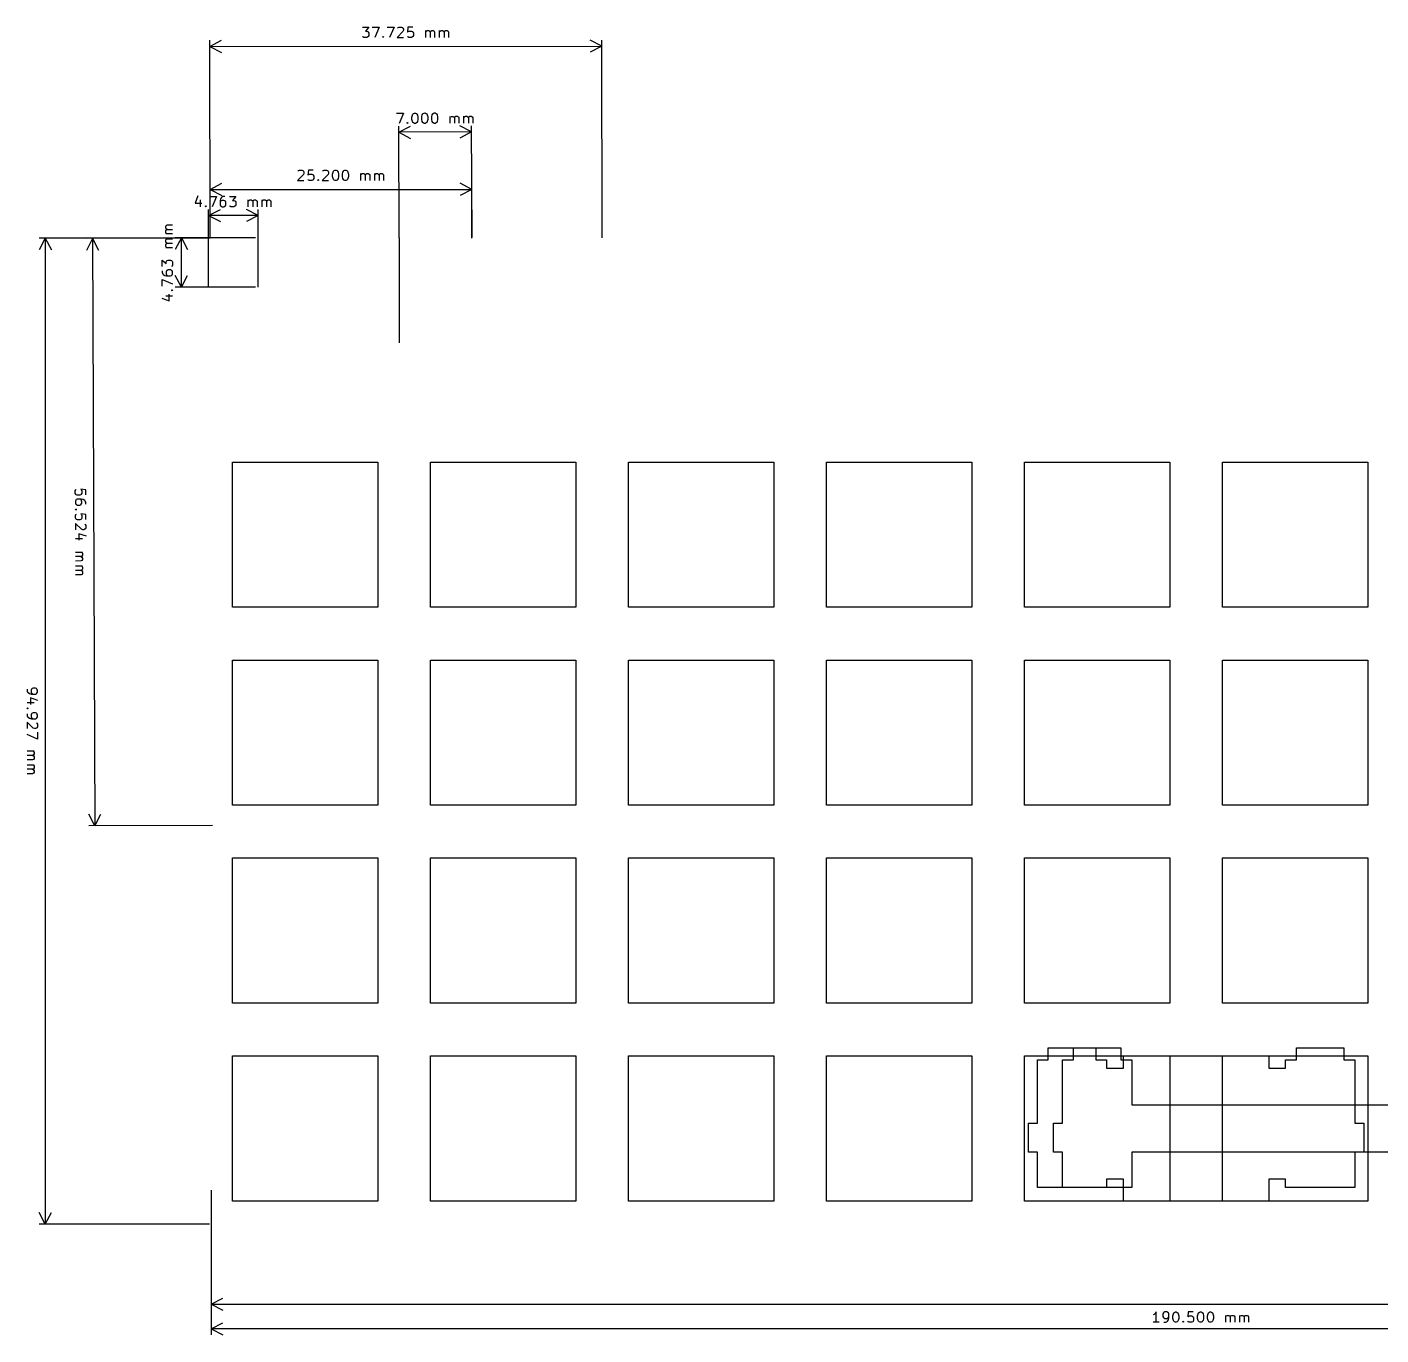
# Model space of a CAD drawing. Extents: x -8 to 300, y -162 to -34.
# Drawn here: x -7.7 to 122.6, y -160.4 to -34.5 of the extents above; entities that cross this region are included whole.
import ezdxf

# ---------------------------------------------------------------- set-up
doc = ezdxf.new("R2010")
doc.units = 0
doc.layers.add('BLACK', color=7, linetype='CONTINUOUS')

msp = doc.modelspace()

# ---------------------------------------------------------------- linework, layer by layer
at = {"layer": 'BLACK', "linetype": 'CONTINUOUS'}
for p, q in [((24.5557, -34.4811), (25.1748, -34.4811)), ((25.1748, -34.4811), (24.8414, -34.8621)), ((24.8414, -34.8621), (24.9843, -34.8621)), ((24.9843, -34.8621), (25.0795, -34.9097)), ((25.0795, -34.9097), (25.1271, -34.9573)), ((25.1271, -34.9573), (25.1748, -35.0525)), ((25.1748, -35.0525), (25.1748, -35.2906)), ((25.5081, -34.4811), (26.1748, -34.4811)), ((26.1748, -34.4811), (25.7462, -35.4811)), ((26.9367, -34.4811), (27.6033, -34.4811)), ((27.6033, -34.4811), (27.1748, -35.4811)), ((28.4605, -34.9097), (27.889, -35.4811)), ((27.9367, -34.5763), (27.9843, -34.5287)), ((27.9843, -34.5287), (28.0795, -34.4811)), ((28.0795, -34.4811), (28.3176, -34.4811)), ((28.3176, -34.4811), (28.4128, -34.5287)), ((28.4128, -34.5287), (28.4605, -34.5763)), ((28.4605, -34.5763), (28.5081, -34.6716)), ((28.5081, -34.7668), (28.4605, -34.9097)), ((28.5081, -34.6716), (28.5081, -34.7668)), ((28.9367, -34.4811), (28.889, -34.9573)), ((28.889, -34.9573), (28.9367, -34.9097)), ((29.4128, -34.4811), (28.9367, -34.4811)), ((28.9367, -34.9097), (29.0319, -34.8621)), ((29.0319, -34.8621), (29.27, -34.8621)), ((29.27, -34.8621), (29.3652, -34.9097)), ((29.3652, -34.9097), (29.4128, -34.9573)), ((29.4128, -34.9573), (29.4605, -35.0525)), ((29.4605, -35.0525), (29.4605, -35.2906)), ((30.6509, -35.4811), (30.6509, -34.8144)), ((30.6509, -34.9097), (30.6986, -34.8621)), ((30.6986, -34.8621), (30.7938, -34.8144)), ((30.7938, -34.8144), (30.9367, -34.8144)), ((30.9367, -34.8144), (31.0319, -34.8621)), ((31.0319, -34.8621), (31.0795, -34.9573)), ((31.0795, -34.9573), (31.1271, -34.8621)), ((31.0795, -34.9573), (31.0795, -35.4811)), ((31.1271, -34.8621), (31.2224, -34.8144)), ((31.2224, -34.8144), (31.3652, -34.8144)), ((31.3652, -34.8144), (31.4605, -34.8621)), ((31.4605, -34.8621), (31.5081, -34.9573)), ((31.5081, -34.9573), (31.5081, -35.4811)), ((31.9843, -35.4811), (31.9843, -34.8144)), ((31.9843, -34.9097), (32.0319, -34.8621)), ((32.0319, -34.8621), (32.1271, -34.8144)), ((32.1271, -34.8144), (32.27, -34.8144)), ((32.27, -34.8144), (32.3652, -34.8621)), ((32.3652, -34.8621), (32.4128, -34.9573)), ((32.4128, -34.9573), (32.4605, -34.8621)), ((32.4128, -34.9573), (32.4128, -35.4811)), ((32.4605, -34.8621), (32.5557, -34.8144)), ((32.5557, -34.8144), (32.6986, -34.8144)), ((32.6986, -34.8144), (32.7938, -34.8621)), ((32.7938, -34.8621), (32.8414, -34.9573)), ((32.8414, -34.9573), (32.8414, -35.4811)), ((9.9, -54.8), (9.88425, -35.7579)), ((9.88473, -36.3443), (11.0108, -35.757)), ((9.88473, -36.3443), (47.6098, -36.3131)), ((9.88473, -36.3443), (11.0117, -36.9298)), ((24.6033, -35.4335), (24.5557, -35.3859)), ((24.6986, -35.4811), (24.6033, -35.4335)), ((24.9843, -35.4811), (24.6986, -35.4811)), ((25.0795, -35.4335), (24.9843, -35.4811)), ((25.1271, -35.3859), (25.0795, -35.4335)), ((25.1748, -35.2906), (25.1271, -35.3859)), ((26.5081, -35.4335), (26.5557, -35.3859)), ((26.5557, -35.4811), (26.5081, -35.4335)), ((26.5557, -35.3859), (26.6033, -35.4335)), ((26.5557, -35.3859), (26.5557, -35.4811)), ((26.6033, -35.4335), (26.5557, -35.4811)), ((27.889, -35.4811), (28.5081, -35.4811)), ((28.9367, -35.4335), (28.889, -35.3859)), ((29.0319, -35.4811), (28.9367, -35.4335)), ((29.27, -35.4811), (29.0319, -35.4811)), ((29.3652, -35.4335), (29.27, -35.4811)), ((29.4128, -35.3859), (29.3652, -35.4335)), ((29.4605, -35.2906), (29.4128, -35.3859)), ((47.6098, -36.3131), (46.4828, -35.7276)), ((47.6098, -36.3131), (46.4838, -36.9005)), ((47.625, -54.7688), (47.6093, -35.7267)), ((27.8442, -42.7642), (28.5109, -42.7613)), ((28.5109, -42.7613), (28.0866, -43.7632)), ((29.3221, -43.1388), (29.3689, -42.9481)), ((29.3689, -42.9481), (29.4161, -42.8527)), ((29.4161, -42.8527), (29.4635, -42.8049)), ((29.4635, -42.8049), (29.5585, -42.7568)), ((29.5585, -42.7568), (29.6538, -42.7564)), ((29.6538, -42.7564), (29.7492, -42.8036)), ((29.7492, -42.8036), (29.797, -42.8511)), ((29.797, -42.8511), (29.845, -42.9461)), ((29.845, -42.9461), (29.8935, -43.1364)), ((30.2744, -43.1347), (30.3212, -42.9441)), ((30.3212, -42.9441), (30.3684, -42.8486)), ((30.3684, -42.8486), (30.4159, -42.8008)), ((30.4159, -42.8008), (30.5109, -42.7528)), ((30.5109, -42.7528), (30.6061, -42.7524)), ((30.6061, -42.7524), (30.7016, -42.7996)), ((30.7016, -42.7996), (30.7494, -42.847)), ((30.7494, -42.847), (30.7974, -42.942)), ((30.7974, -42.942), (30.8459, -43.1323)), ((31.2268, -43.1306), (31.2736, -42.94)), ((31.2736, -42.94), (31.3208, -42.8445)), ((31.3208, -42.8445), (31.3682, -42.7967)), ((31.3682, -42.7967), (31.4633, -42.7487)), ((31.4633, -42.7487), (31.5585, -42.7483)), ((31.5585, -42.7483), (31.6539, -42.7955)), ((31.6539, -42.7955), (31.7018, -42.8429)), ((31.7018, -42.8429), (31.7498, -42.9379)), ((31.7498, -42.9379), (31.7982, -43.1282)), ((28.11, -54.78), (28.0639, -44.0245)), ((28.0664, -44.6109), (29.1904, -44.0196)), ((28.8483, -43.7123), (28.8957, -43.6645)), ((28.8961, -43.7597), (28.8483, -43.7123)), ((28.8957, -43.6645), (28.9436, -43.7119)), ((28.8957, -43.6645), (28.8961, -43.7597)), ((28.9436, -43.7119), (28.8961, -43.7597)), ((29.3231, -43.3769), (29.3221, -43.1388)), ((29.3715, -43.5672), (29.3231, -43.3769)), ((29.4195, -43.6622), (29.3715, -43.5672)), ((29.4674, -43.7096), (29.4195, -43.6622)), ((29.5628, -43.7568), (29.4674, -43.7096)), ((29.658, -43.7564), (29.5628, -43.7568)), ((29.7531, -43.7084), (29.658, -43.7564)), ((29.8005, -43.6606), (29.7531, -43.7084)), ((29.8477, -43.5651), (29.8005, -43.6606)), ((29.8945, -43.3745), (29.8477, -43.5651)), ((29.8935, -43.1364), (29.8945, -43.3745)), ((30.2754, -43.3728), (30.2744, -43.1347)), ((30.3239, -43.5631), (30.2754, -43.3728)), ((30.3719, -43.6581), (30.3239, -43.5631)), ((30.4197, -43.7055), (30.3719, -43.6581)), ((30.5152, -43.7528), (30.4197, -43.7055)), ((30.6104, -43.7523), (30.5152, -43.7528)), ((30.7054, -43.7043), (30.6104, -43.7523)), ((30.7529, -43.6565), (30.7054, -43.7043)), ((30.8001, -43.5611), (30.7529, -43.6565)), ((30.8469, -43.3704), (30.8001, -43.5611)), ((30.8459, -43.1323), (30.8469, -43.3704)), ((31.2278, -43.3687), (31.2268, -43.1306)), ((31.2763, -43.559), (31.2278, -43.3687)), ((31.3243, -43.654), (31.2763, -43.559)), ((31.3721, -43.7015), (31.3243, -43.654)), ((31.4675, -43.7487), (31.3721, -43.7015)), ((31.5628, -43.7483), (31.4675, -43.7487)), ((31.6578, -43.7002), (31.5628, -43.7483)), ((31.7052, -43.6524), (31.6578, -43.7002)), ((31.7524, -43.557), (31.7052, -43.6524)), ((31.7992, -43.3663), (31.7524, -43.557)), ((31.7982, -43.1282), (31.7992, -43.3663)), ((32.9913, -43.7421), (32.9885, -43.0755)), ((32.9889, -43.1707), (33.0363, -43.1229)), ((33.0363, -43.1229), (33.1313, -43.0749)), ((33.1313, -43.0749), (33.2742, -43.0743)), ((33.2742, -43.0743), (33.3696, -43.1215)), ((33.3696, -43.1215), (33.4177, -43.2165)), ((33.4177, -43.2165), (33.4649, -43.1211)), ((33.4177, -43.2165), (33.4199, -43.7403)), ((33.4649, -43.1211), (33.5599, -43.073)), ((33.5599, -43.073), (33.7028, -43.0724)), ((33.7028, -43.0724), (33.7982, -43.1196)), ((33.7982, -43.1196), (33.8462, -43.2147)), ((33.8462, -43.2147), (33.8485, -43.7385)), ((35.0664, -44.5809), (33.9374, -43.9993)), ((34.3247, -43.7364), (34.3218, -43.0698)), ((34.3222, -43.165), (34.3696, -43.1172)), ((34.3696, -43.1172), (34.4647, -43.0692)), ((34.4647, -43.0692), (34.6075, -43.0685)), ((34.6075, -43.0685), (34.703, -43.1157)), ((34.703, -43.1157), (34.751, -43.2108)), ((34.751, -43.2108), (34.7982, -43.1153)), ((34.751, -43.2108), (34.7532, -43.7346)), ((34.7982, -43.1153), (34.8932, -43.0673)), ((34.8932, -43.0673), (35.0361, -43.0667)), ((35.0361, -43.0667), (35.1315, -43.1139)), ((35.11, -54.75), (35.0639, -43.9945)), ((35.1315, -43.1139), (35.1796, -43.2089)), ((35.1796, -43.2089), (35.1818, -43.7328)), ((35.0664, -44.5809), (28.0664, -44.6109)), ((28.0664, -44.6109), (29.1954, -45.1925)), ((35.0664, -44.5809), (33.9424, -45.1721)), ((18.881, -48.681), (18.3095, -49.2524)), ((18.3095, -49.2524), (18.9286, -49.2524)), ((18.3571, -48.3476), (18.4048, -48.3)), ((18.4048, -48.3), (18.5, -48.2524)), ((18.5, -48.2524), (18.7381, -48.2524)), ((18.7381, -48.2524), (18.8333, -48.3)), ((18.8333, -48.3), (18.881, -48.3476)), ((18.881, -48.3476), (18.9286, -48.4429)), ((18.9286, -48.5381), (18.881, -48.681)), ((18.9286, -48.4429), (18.9286, -48.5381)), ((19.3571, -48.2524), (19.3095, -48.7286)), ((19.3095, -48.7286), (19.3571, -48.681)), ((19.3571, -49.2048), (19.3095, -49.1571)), ((19.8333, -48.2524), (19.3571, -48.2524)), ((19.3571, -48.681), (19.4524, -48.6333)), ((19.4524, -49.2524), (19.3571, -49.2048)), ((19.4524, -48.6333), (19.6905, -48.6333)), ((19.6905, -49.2524), (19.4524, -49.2524)), ((19.6905, -48.6333), (19.7857, -48.681)), ((19.7857, -49.2048), (19.6905, -49.2524)), ((19.7857, -48.681), (19.8333, -48.7286)), ((19.8333, -49.1571), (19.7857, -49.2048)), ((19.8333, -48.7286), (19.881, -48.8238)), ((19.881, -49.0619), (19.8333, -49.1571)), ((19.881, -48.8238), (19.881, -49.0619)), ((20.2619, -49.2048), (20.3095, -49.1571)), ((20.3095, -49.2524), (20.2619, -49.2048)), ((20.3095, -49.1571), (20.3571, -49.2048)), ((20.3095, -49.1571), (20.3095, -49.2524)), ((20.3571, -49.2048), (20.3095, -49.2524)), ((21.2619, -48.681), (20.6905, -49.2524)), ((20.6905, -49.2524), (21.3095, -49.2524)), ((20.7381, -48.3476), (20.7857, -48.3)), ((20.7857, -48.3), (20.881, -48.2524)), ((20.881, -48.2524), (21.119, -48.2524)), ((21.119, -48.2524), (21.2143, -48.3)), ((21.2143, -48.3), (21.2619, -48.3476)), ((21.2619, -48.3476), (21.3095, -48.4429)), ((21.3095, -48.5381), (21.2619, -48.681)), ((21.3095, -48.4429), (21.3095, -48.5381)), ((21.6905, -48.6333), (21.7381, -48.4429)), ((21.6905, -48.8714), (21.6905, -48.6333)), ((21.7381, -49.0619), (21.6905, -48.8714)), ((21.7381, -48.4429), (21.7857, -48.3476)), ((21.7857, -49.1571), (21.7381, -49.0619)), ((21.7857, -48.3476), (21.8333, -48.3)), ((21.8333, -49.2048), (21.7857, -49.1571)), ((21.8333, -48.3), (21.9286, -48.2524)), ((21.9286, -49.2524), (21.8333, -49.2048)), ((21.9286, -48.2524), (22.0238, -48.2524)), ((22.0238, -49.2524), (21.9286, -49.2524)), ((22.0238, -48.2524), (22.119, -48.3)), ((22.119, -49.2048), (22.0238, -49.2524)), ((22.119, -48.3), (22.1667, -48.3476)), ((22.1667, -49.1571), (22.119, -49.2048)), ((22.1667, -48.3476), (22.2143, -48.4429)), ((22.2143, -49.0619), (22.1667, -49.1571)), ((22.2143, -48.4429), (22.2619, -48.6333)), ((22.2619, -48.8714), (22.2143, -49.0619)), ((22.2619, -48.6333), (22.2619, -48.8714)), ((22.6429, -48.6333), (22.6905, -48.4429)), ((22.6429, -48.8714), (22.6429, -48.6333)), ((22.6905, -49.0619), (22.6429, -48.8714)), ((22.6905, -48.4429), (22.7381, -48.3476)), ((22.7381, -49.1571), (22.6905, -49.0619)), ((22.7381, -48.3476), (22.7857, -48.3)), ((22.7857, -49.2048), (22.7381, -49.1571)), ((22.7857, -48.3), (22.881, -48.2524)), ((22.881, -49.2524), (22.7857, -49.2048)), ((22.881, -48.2524), (22.9762, -48.2524)), ((22.9762, -49.2524), (22.881, -49.2524)), ((22.9762, -48.2524), (23.0714, -48.3)), ((23.0714, -49.2048), (22.9762, -49.2524)), ((23.0714, -48.3), (23.119, -48.3476)), ((23.119, -49.1571), (23.0714, -49.2048)), ((23.119, -48.3476), (23.1667, -48.4429)), ((23.1667, -49.0619), (23.119, -49.1571)), ((23.1667, -48.4429), (23.2143, -48.6333)), ((23.2143, -48.8714), (23.1667, -49.0619)), ((23.2143, -48.6333), (23.2143, -48.8714)), ((24.4048, -49.2524), (24.4048, -48.5857)), ((24.4048, -48.681), (24.4524, -48.6333)), ((24.4524, -48.6333), (24.5476, -48.5857)), ((24.5476, -48.5857), (24.6905, -48.5857)), ((24.6905, -48.5857), (24.7857, -48.6333)), ((24.7857, -48.6333), (24.8333, -48.7286)), ((24.8333, -48.7286), (24.881, -48.6333)), ((24.8333, -48.7286), (24.8333, -49.2524)), ((24.881, -48.6333), (24.9762, -48.5857)), ((24.9762, -48.5857), (25.119, -48.5857)), ((25.119, -48.5857), (25.2143, -48.6333)), ((25.2143, -48.6333), (25.2619, -48.7286)), ((25.2619, -48.7286), (25.2619, -49.2524)), ((25.7381, -49.2524), (25.7381, -48.5857)), ((25.7381, -48.681), (25.7857, -48.6333)), ((25.7857, -48.6333), (25.881, -48.5857)), ((25.881, -48.5857), (26.0238, -48.5857)), ((26.0238, -48.5857), (26.119, -48.6333)), ((26.119, -48.6333), (26.1667, -48.7286)), ((26.1667, -48.7286), (26.2143, -48.6333)), ((26.1667, -48.7286), (26.1667, -49.2524)), ((26.2143, -48.6333), (26.3095, -48.5857)), ((26.3095, -48.5857), (26.4524, -48.5857)), ((26.4524, -48.5857), (26.5476, -48.6333)), ((26.5476, -48.6333), (26.5952, -48.7286)), ((26.5952, -48.7286), (26.5952, -49.2524)), ((8.7158, -50.7304), (8.47771, -51.4447)), ((9.85866, -50.778), (10.5253, -50.778)), ((9.9, -54.8), (9.9, -49.5136)), ((9.9, -50.1), (11.0265, -49.5136)), ((9.9, -50.1), (35.1, -50.1)), ((9.9, -50.1), (11.0265, -50.6864)), ((10.5253, -50.778), (10.0968, -51.778)), ((11.1444, -50.778), (11.0491, -50.8256)), ((11.3349, -50.778), (11.1444, -50.778)), ((11.7634, -50.778), (12.3825, -50.778)), ((12.3825, -50.778), (12.0491, -51.159)), ((35.1, -50.1), (33.9735, -49.5136)), ((35.1, -50.1), (33.9735, -50.6864)), ((35.1, -54.8), (35.1, -49.5136)), ((8.47771, -51.4447), (9.09675, -51.4447)), ((8.9539, -51.1113), (8.9539, -51.778)), ((9.43009, -51.7304), (9.47771, -51.6828)), ((9.47771, -51.778), (9.43009, -51.7304)), ((9.47771, -51.6828), (9.52533, -51.7304)), ((9.47771, -51.6828), (9.47771, -51.778)), ((9.52533, -51.7304), (9.47771, -51.778)), ((9.76312, -59.5312), (9.76312, -52.0392)), ((9.76312, -52.6256), (10.8896, -52.0392)), ((10.9063, -51.0161), (10.8587, -51.2066)), ((10.8587, -51.2066), (10.8587, -51.5875)), ((10.9063, -51.2542), (10.8587, -51.3494)), ((10.8587, -51.5875), (10.9063, -51.6828)), ((11.0015, -50.8732), (10.9063, -51.0161)), ((10.9539, -51.2066), (10.9063, -51.2542)), ((10.9063, -51.6828), (10.9539, -51.7304)), ((11.0491, -51.159), (10.9539, -51.2066)), ((10.9539, -51.7304), (11.0491, -51.778)), ((11.0491, -50.8256), (11.0015, -50.8732)), ((11.2396, -51.159), (11.0491, -51.159)), ((11.0491, -51.778), (11.2396, -51.778)), ((11.3349, -51.2066), (11.2396, -51.159)), ((11.2396, -51.778), (11.3349, -51.7304)), ((11.3825, -51.2542), (11.3349, -51.2066)), ((11.3349, -51.7304), (11.3825, -51.6828)), ((11.4301, -51.3494), (11.3825, -51.2542)), ((11.3825, -51.6828), (11.4301, -51.5875)), ((11.4301, -51.5875), (11.4301, -51.3494)), ((11.811, -51.7304), (11.7634, -51.6828)), ((11.9063, -51.778), (11.811, -51.7304)), ((12.192, -51.778), (11.9063, -51.778)), ((12.0491, -51.159), (12.192, -51.159)), ((12.192, -51.159), (12.2872, -51.2066)), ((12.2872, -51.7304), (12.192, -51.778)), ((12.2872, -51.2066), (12.3349, -51.2542)), ((12.3349, -51.6828), (12.2872, -51.7304)), ((12.3349, -51.2542), (12.3825, -51.3494)), ((12.3825, -51.5875), (12.3349, -51.6828)), ((12.3825, -51.3494), (12.3825, -51.5875)), ((14.5256, -52.6256), (13.3991, -52.0392)), ((13.5729, -51.778), (13.5729, -51.1113)), ((13.5729, -51.2066), (13.6206, -51.159)), ((13.6206, -51.159), (13.7158, -51.1113)), ((13.7158, -51.1113), (13.8587, -51.1113)), ((13.8587, -51.1113), (13.9539, -51.159)), ((13.9539, -51.159), (14.0015, -51.2542)), ((14.0015, -51.2542), (14.0491, -51.159)), ((14.0015, -51.2542), (14.0015, -51.778)), ((14.0491, -51.159), (14.1444, -51.1113)), ((14.1444, -51.1113), (14.2872, -51.1113)), ((14.2872, -51.1113), (14.3825, -51.159)), ((14.3825, -51.159), (14.4301, -51.2542)), ((14.4301, -51.2542), (14.4301, -51.778)), ((14.5256, -59.5312), (14.5256, -52.0392)), ((14.9063, -51.778), (14.9063, -51.1113)), ((14.9063, -51.2066), (14.9539, -51.159)), ((14.9539, -51.159), (15.0491, -51.1113)), ((15.0491, -51.1113), (15.192, -51.1113)), ((15.192, -51.1113), (15.2872, -51.159)), ((15.2872, -51.159), (15.3349, -51.2542)), ((15.3349, -51.2542), (15.3825, -51.159)), ((15.3349, -51.2542), (15.3349, -51.778)), ((15.3825, -51.159), (15.4777, -51.1113)), ((15.4777, -51.1113), (15.6206, -51.1113)), ((15.6206, -51.1113), (15.7158, -51.159)), ((15.7158, -51.159), (15.7634, -51.2542)), ((15.7634, -51.2542), (15.7634, -51.778)), ((14.5256, -52.6256), (9.76312, -52.6256)), ((9.76312, -52.6256), (10.8896, -53.212)), ((14.5256, -52.6256), (13.3991, -53.212)), ((5.62946, -53.6738), (5.67708, -53.5786)), ((5.62946, -53.8167), (5.62946, -53.6738)), ((5.67708, -53.9119), (5.62946, -53.8167)), ((5.62946, -54.1024), (5.67708, -54.0071)), ((5.62946, -54.2452), (5.62946, -54.1024)), ((5.67708, -54.3405), (5.62946, -54.2452)), ((6.29613, -54.3881), (5.62946, -54.3881)), ((5.67708, -53.5786), (5.77232, -53.531)), ((5.77232, -53.9595), (5.67708, -53.9119)), ((5.67708, -54.0071), (5.77232, -53.9595)), ((5.7247, -54.3881), (5.67708, -54.3405)), ((5.77232, -53.531), (6.29613, -53.531)), ((5.77232, -53.9595), (6.29613, -53.9595)), ((9.85546, -54.7867), (-6.53955, -54.7867)), ((-5.95313, -54.7867), (-6.53955, -55.9132)), ((-5.95313, -54.7867), (-5.95313, -149.714)), ((-5.95313, -54.7867), (-5.36671, -55.9132)), ((9.9, -54.8), (-1.99487, -54.8464)), ((-1.40845, -54.8441), (-1.99048, -55.9729)), ((-1.40845, -54.8441), (-1.18813, -111.368)), ((-1.40845, -54.8441), (-0.81765, -55.9683)), ((5.62946, -55.0071), (5.67708, -54.9119)), ((5.62946, -55.15), (5.62946, -55.0071)), ((5.67708, -55.2452), (5.62946, -55.15)), ((5.62946, -55.4357), (5.67708, -55.3405)), ((5.62946, -55.5786), (5.62946, -55.4357)), ((5.67708, -55.6738), (5.62946, -55.5786)), ((6.29613, -55.7214), (5.62946, -55.7214)), ((5.67708, -54.9119), (5.77232, -54.8643)), ((5.77232, -55.2929), (5.67708, -55.2452)), ((5.67708, -55.3405), (5.77232, -55.2929)), ((5.7247, -55.7214), (5.67708, -55.6738)), ((5.77232, -54.8643), (6.29613, -54.8643)), ((5.77232, -55.2929), (6.29613, -55.2929)), ((14.2875, -54.7687), (6.55733, -54.7687)), ((7.14375, -54.7687), (6.55733, -55.8953)), ((7.14375, -59.5312), (7.14375, -54.7687)), ((7.14375, -54.7687), (7.73017, -55.8953)), ((28.11, -54.78), (28.11, -64.8891)), ((5.29613, -57.531), (5.29613, -56.9119)), ((5.29613, -56.9119), (5.67708, -57.2452)), ((5.67708, -57.1024), (5.7247, -57.0071)), ((5.67708, -57.2452), (5.67708, -57.1024)), ((5.7247, -57.0071), (5.77232, -56.9595)), ((5.77232, -56.9595), (5.86756, -56.9119)), ((5.86756, -56.9119), (6.10565, -56.9119)), ((6.10565, -56.9119), (6.20089, -56.9595)), ((6.20089, -56.9595), (6.24851, -57.0071)), ((6.24851, -57.0071), (6.29613, -57.1024)), ((6.29613, -57.1024), (6.29613, -57.3881)), ((5.29613, -57.9595), (5.29613, -58.15)), ((5.29613, -58.15), (5.34375, -58.2452)), ((5.34375, -58.2452), (5.39137, -58.2929)), ((5.39137, -58.2929), (5.53423, -58.3881)), ((5.53423, -58.3881), (5.7247, -58.4357)), ((5.7247, -57.9595), (5.67708, -58.0548)), ((5.67708, -58.0548), (5.67708, -58.2452)), ((5.67708, -58.2452), (5.7247, -58.3405)), ((5.77232, -57.9119), (5.7247, -57.9595)), ((5.7247, -58.3405), (5.77232, -58.3881)), ((5.7247, -58.4357), (6.10565, -58.4357)), ((5.86756, -57.8643), (5.77232, -57.9119)), ((5.77232, -58.3881), (5.86756, -58.4357)), ((6.10565, -57.8643), (5.86756, -57.8643)), ((6.20089, -57.9119), (6.10565, -57.8643)), ((6.10565, -58.4357), (6.20089, -58.3881)), ((6.24851, -57.4833), (6.20089, -57.531)), ((6.24851, -57.9595), (6.20089, -57.9119)), ((6.20089, -58.3881), (6.24851, -58.3405)), ((6.29613, -57.3881), (6.24851, -57.4833)), ((6.29613, -58.0548), (6.24851, -57.9595)), ((6.24851, -58.3405), (6.29613, -58.2452)), ((6.29613, -58.2452), (6.29613, -58.0548)), ((7.14375, -59.5312), (6.55733, -58.4047)), ((7.14375, -59.5312), (7.73017, -58.4047)), ((5.29613, -59.4357), (5.29613, -58.769)), ((5.29613, -58.769), (6.29613, -59.1976)), ((6.20089, -59.8167), (6.24851, -59.769)), ((6.24851, -59.8643), (6.20089, -59.8167)), ((6.20089, -59.8167), (6.29613, -59.8167)), ((6.24851, -59.769), (6.29613, -59.8167)), ((6.29613, -59.8167), (6.24851, -59.8643)), ((14.2875, -59.5312), (6.55733, -59.5312)), ((5.24851, -60.5786), (5.9628, -60.8167)), ((5.62946, -60.3405), (6.29613, -60.3405)), ((5.9628, -60.8167), (5.9628, -60.1976)), ((12.065, -76.3588), (26.035, -76.3588)), ((12.065, -90.3287), (12.065, -76.3588)), ((26.035, -76.3588), (26.035, -90.3287)), ((31.115, -76.3588), (45.085, -76.3588)), ((31.115, -90.3287), (31.115, -76.3588)), ((45.085, -76.3588), (45.085, -90.3287)), ((50.165, -90.3287), (50.165, -76.3588)), ((50.165, -76.3588), (64.135, -76.3588)), ((64.135, -76.3588), (64.135, -90.3287)), ((69.215, -90.3287), (69.215, -76.3588)), ((69.215, -76.3588), (83.185, -76.3588)), ((83.185, -76.3588), (83.185, -90.3287)), ((88.265, -90.3287), (88.265, -76.3588)), ((88.265, -76.3588), (102.235, -76.3588)), ((102.235, -76.3588), (102.235, -90.3287)), ((107.315, -90.3287), (107.315, -76.3588)), ((107.315, -76.3588), (121.285, -76.3588)), ((121.285, -76.3588), (121.285, -90.3287)), ((-3.06462, -79.1125), (-3.01734, -79.0171)), ((-3.06379, -79.3506), (-3.06462, -79.1125)), ((-3.01584, -79.4457), (-3.06379, -79.3506)), ((-3.01734, -79.0171), (-2.96988, -78.9693)), ((-2.96806, -79.4931), (-3.01584, -79.4457)), ((-2.06496, -79.0138), (-2.54132, -78.9678)), ((-2.54132, -78.9678), (-2.49353, -79.0153)), ((-2.49204, -79.4439), (-2.53949, -79.4916)), ((-2.49353, -79.0153), (-2.44558, -79.1104)), ((-2.44475, -79.3484), (-2.49204, -79.4439)), ((-2.44558, -79.1104), (-2.44475, -79.3484)), ((-2.0633, -79.49), (-2.06496, -79.0138)), ((-3.01385, -80.0171), (-3.06113, -80.1125)), ((-3.06113, -80.1125), (-3.06047, -80.303)), ((-3.06047, -80.303), (-3.01252, -80.3981)), ((-2.96639, -79.9693), (-3.01385, -80.0171)), ((-3.01252, -80.3981), (-2.96473, -80.4455)), ((-2.87265, -79.5404), (-2.96806, -79.4931)), ((-2.87132, -79.9214), (-2.96639, -79.9693)), ((-2.96473, -80.4455), (-2.86933, -80.4928)), ((-2.63456, -79.5396), (-2.87265, -79.5404)), ((-2.49037, -79.92), (-2.87132, -79.9214)), ((-2.86933, -80.4928), (-2.63123, -80.492)), ((-2.53949, -79.4916), (-2.63456, -79.5396)), ((-2.53782, -79.9678), (-2.63323, -79.9205)), ((-2.63123, -80.492), (-2.53616, -80.444)), ((-2.49004, -80.0153), (-2.53782, -79.9678)), ((-2.53616, -80.444), (-2.48871, -80.3962)), ((-2.29973, -79.967), (-2.49037, -79.92)), ((-2.44209, -80.1103), (-2.49004, -80.0153)), ((-2.48871, -80.3962), (-2.44142, -80.3008)), ((-2.44142, -80.3008), (-2.44209, -80.1103)), ((-2.15654, -80.0617), (-2.29973, -79.967)), ((-2.10876, -80.1092), (-2.15654, -80.0617)), ((-2.06081, -80.2043), (-2.10876, -80.1092)), ((-2.06014, -80.3947), (-2.06081, -80.2043)), ((-3.05831, -80.922), (-3.01085, -80.8742)), ((-2.96307, -80.9217), (-3.05831, -80.922)), ((-3.01052, -80.9695), (-3.05831, -80.922)), ((-3.05631, -81.4935), (-3.00903, -81.398)), ((-3.05548, -81.7315), (-3.05631, -81.4935)), ((-3.00753, -81.8266), (-3.05548, -81.7315)), ((-3.01085, -80.8742), (-2.96307, -80.9217)), ((-2.96307, -80.9217), (-3.01052, -80.9695)), ((-3.00903, -81.398), (-2.96157, -81.3503)), ((-2.95974, -81.8741), (-3.00753, -81.8266)), ((-2.86434, -81.9214), (-2.95974, -81.8741)), ((-2.62625, -81.9205), (-2.86434, -81.9214)), ((-2.53118, -81.8726), (-2.62625, -81.9205)), ((-2.05665, -81.3947), (-2.533, -81.3488)), ((-2.533, -81.3488), (-2.48522, -81.3962)), ((-2.48372, -81.8248), (-2.53118, -81.8726)), ((-2.48522, -81.3962), (-2.43727, -81.4913)), ((-2.43644, -81.7294), (-2.48372, -81.8248)), ((-2.43727, -81.4913), (-2.43644, -81.7294)), ((-2.05499, -81.8709), (-2.05665, -81.3947)), ((-2.48023, -82.8248), (-3.05365, -82.2554)), ((-3.05365, -82.2554), (-3.05149, -82.8744)), ((-2.00172, -83.4898), (-2.71683, -83.2542)), ((-2.71683, -83.2542), (-2.71467, -83.8732)), ((-2.33721, -82.8719), (-2.48023, -82.8248)), ((-2.24197, -82.8716), (-2.33721, -82.8719)), ((-2.1469, -82.8236), (-2.24197, -82.8716)), ((-2.14873, -82.2998), (-2.10094, -82.3473)), ((-2.09945, -82.7758), (-2.1469, -82.8236)), ((-2.10094, -82.3473), (-2.05299, -82.4423)), ((-2.05216, -82.6804), (-2.09945, -82.7758)), ((-2.05299, -82.4423), (-2.05216, -82.6804)), ((-2.38184, -83.7292), (-3.0485, -83.7315)), ((-3.04401, -85.0172), (-2.37735, -85.0149)), ((-2.51871, -85.444), (-3.04252, -85.4458)), ((-2.51721, -85.8725), (-3.04102, -85.8744)), ((-2.42364, -85.396), (-2.51871, -85.444)), ((-2.51871, -85.444), (-2.42331, -85.4913)), ((-2.42214, -85.8246), (-2.51721, -85.8725)), ((-2.47259, -85.0152), (-2.4248, -85.0627)), ((-2.4248, -85.0627), (-2.37685, -85.1578)), ((-2.37635, -85.3006), (-2.42364, -85.396)), ((-2.42331, -85.4913), (-2.37535, -85.5863)), ((-2.37486, -85.7292), (-2.42214, -85.8246)), ((-2.37685, -85.1578), (-2.37635, -85.3006)), ((-2.37535, -85.5863), (-2.37486, -85.7292)), ((-3.03936, -86.3506), (-2.37269, -86.3482)), ((-2.51405, -86.7773), (-3.03786, -86.7791)), ((-2.51256, -87.2059), (-3.03637, -87.2077)), ((-2.41898, -86.7294), (-2.51405, -86.7773)), ((-2.51405, -86.7773), (-2.41865, -86.8246)), ((-2.41749, -87.1579), (-2.51256, -87.2059)), ((-2.46793, -86.3486), (-2.42015, -86.396)), ((-2.42015, -86.396), (-2.3722, -86.4911)), ((-2.3717, -86.634), (-2.41898, -86.7294)), ((-2.41865, -86.8246), (-2.3707, -86.9197)), ((-2.3702, -87.0625), (-2.41749, -87.1579)), ((-2.3722, -86.4911), (-2.3717, -86.634)), ((-2.3707, -86.9197), (-2.3702, -87.0625)), ((26.035, -90.3287), (12.065, -90.3287)), ((45.085, -90.3287), (31.115, -90.3287)), ((64.135, -90.3287), (50.165, -90.3287)), ((83.185, -90.3287), (69.215, -90.3287)), ((102.235, -90.3287), (88.265, -90.3287)), ((121.285, -90.3287), (107.315, -90.3287)), ((12.065, -109.379), (12.065, -95.4087)), ((12.065, -95.4087), (26.035, -95.4087)), ((26.035, -95.4087), (26.035, -109.379)), ((31.115, -109.379), (31.115, -95.4087)), ((31.115, -95.4087), (45.085, -95.4087)), ((45.085, -95.4087), (45.085, -109.379)), ((50.165, -109.379), (50.165, -95.4087)), ((50.165, -95.4087), (64.135, -95.4087)), ((64.135, -95.4087), (64.135, -109.379)), ((69.215, -95.4087), (83.185, -95.4087)), ((69.215, -109.379), (69.215, -95.4087)), ((83.185, -95.4087), (83.185, -109.379)), ((88.265, -109.379), (88.265, -95.4087)), ((88.265, -95.4087), (102.235, -95.4087)), ((102.235, -95.4087), (102.235, -109.379)), ((107.315, -109.379), (107.315, -95.4087)), ((107.315, -95.4087), (121.285, -95.4087)), ((121.285, -95.4087), (121.285, -109.379)), ((-7.70551, -98.2028), (-7.70551, -98.3933)), ((-7.70551, -98.3933), (-7.65789, -98.4885)), ((-7.65789, -98.4885), (-7.61027, -98.5361)), ((-7.61027, -98.5361), (-7.46741, -98.6314)), ((-7.46741, -98.6314), (-7.27694, -98.679)), ((-7.27694, -98.2028), (-7.32456, -98.298)), ((-7.32456, -98.298), (-7.32456, -98.4885)), ((-7.32456, -98.4885), (-7.27694, -98.5838)), ((-7.22932, -98.1552), (-7.27694, -98.2028)), ((-7.27694, -98.5838), (-7.22932, -98.6314)), ((-7.27694, -98.679), (-6.89599, -98.679)), ((-7.13408, -98.1076), (-7.22932, -98.1552)), ((-7.22932, -98.6314), (-7.13408, -98.679)), ((-6.89599, -98.1076), (-7.13408, -98.1076)), ((-6.80075, -98.1552), (-6.89599, -98.1076)), ((-6.89599, -98.679), (-6.80075, -98.6314)), ((-6.75313, -98.2028), (-6.80075, -98.1552)), ((-6.80075, -98.6314), (-6.75313, -98.5838)), ((-6.70551, -98.298), (-6.75313, -98.2028)), ((-6.75313, -98.5838), (-6.70551, -98.4885)), ((-6.70551, -98.4885), (-6.70551, -98.298)), ((-7.03884, -99.5361), (-7.70551, -99.5361)), ((-7.70551, -100.06), (-7.65789, -100.012)), ((-7.65789, -100.108), (-7.70551, -100.06)), ((-7.61027, -100.06), (-7.70551, -100.06)), ((-7.65789, -100.012), (-7.61027, -100.06)), ((-7.61027, -100.06), (-7.65789, -100.108)), ((-6.65789, -99.298), (-7.37218, -99.0599)), ((-7.37218, -99.0599), (-7.37218, -99.679)), ((-7.70551, -100.584), (-7.70551, -100.774)), ((-7.70551, -100.774), (-7.65789, -100.869)), ((-7.13408, -101.965), (-7.70551, -101.393)), ((-7.70551, -101.393), (-7.70551, -102.012)), ((-7.65789, -100.869), (-7.61027, -100.917)), ((-7.61027, -100.917), (-7.46741, -101.012)), ((-7.46741, -101.012), (-7.27694, -101.06)), ((-7.27694, -100.584), (-7.32456, -100.679)), ((-7.32456, -100.679), (-7.32456, -100.869)), ((-7.32456, -100.869), (-7.27694, -100.965)), ((-7.22932, -100.536), (-7.27694, -100.584)), ((-7.27694, -100.965), (-7.22932, -101.012)), ((-7.27694, -101.06), (-6.89599, -101.06)), ((-7.13408, -100.489), (-7.22932, -100.536)), ((-7.22932, -101.012), (-7.13408, -101.06)), ((-6.89599, -100.489), (-7.13408, -100.489)), ((-6.80075, -100.536), (-6.89599, -100.489)), ((-6.89599, -101.06), (-6.80075, -101.012)), ((-6.75313, -100.584), (-6.80075, -100.536)), ((-6.80075, -101.012), (-6.75313, -100.965)), ((-6.80075, -101.441), (-6.75313, -101.489)), ((-6.70551, -100.679), (-6.75313, -100.584)), ((-6.75313, -100.965), (-6.70551, -100.869)), ((-6.75313, -101.489), (-6.70551, -101.584)), ((-6.70551, -100.869), (-6.70551, -100.679)), ((-6.70551, -101.584), (-6.70551, -101.822)), ((-6.70551, -103.012), (-7.70551, -102.584)), ((-6.99123, -102.012), (-7.13408, -101.965)), ((-6.89599, -102.012), (-6.99123, -102.012)), ((-6.80075, -101.965), (-6.89599, -102.012)), ((-6.75313, -101.917), (-6.80075, -101.965)), ((-6.70551, -101.822), (-6.75313, -101.917)), ((-6.70551, -102.346), (-6.70551, -103.012)), ((-7.70551, -104.155), (-7.03884, -104.155)), ((-7.13408, -104.155), (-7.08646, -104.203)), ((-7.08646, -104.203), (-7.03884, -104.298)), ((-7.1817, -104.584), (-7.70551, -104.584)), ((-7.1817, -105.012), (-7.70551, -105.012)), ((-7.70551, -105.489), (-7.03884, -105.489)), ((-7.08646, -104.536), (-7.1817, -104.584)), ((-7.1817, -104.584), (-7.08646, -104.631)), ((-7.08646, -104.965), (-7.1817, -105.012)), ((-7.13408, -105.489), (-7.08646, -105.536)), ((-7.03884, -104.441), (-7.08646, -104.536)), ((-7.08646, -104.631), (-7.03884, -104.727)), ((-7.03884, -104.869), (-7.08646, -104.965)), ((-7.03884, -104.298), (-7.03884, -104.441)), ((-7.03884, -104.727), (-7.03884, -104.869)), ((-7.1817, -105.917), (-7.70551, -105.917)), ((-7.1817, -106.346), (-7.70551, -106.346)), ((-7.08646, -105.869), (-7.1817, -105.917)), ((-7.1817, -105.917), (-7.08646, -105.965)), ((-7.08646, -106.298), (-7.1817, -106.346)), ((-7.08646, -105.536), (-7.03884, -105.631)), ((-7.03884, -105.774), (-7.08646, -105.869)), ((-7.08646, -105.965), (-7.03884, -106.06)), ((-7.03884, -106.203), (-7.08646, -106.298)), ((-7.03884, -105.631), (-7.03884, -105.774)), ((-7.03884, -106.06), (-7.03884, -106.203)), ((26.035, -109.379), (12.065, -109.379)), ((45.085, -109.379), (31.115, -109.379)), ((64.135, -109.379), (50.165, -109.379)), ((83.185, -109.379), (69.215, -109.379)), ((102.235, -109.379), (88.265, -109.379)), ((121.285, -109.379), (107.315, -109.379)), ((-1.18813, -111.368), (-1.77894, -110.243)), ((-1.18813, -111.368), (-0.60611, -110.239)), ((10.1203, -111.324), (-1.77455, -111.37)), ((12.065, -128.429), (12.065, -114.459)), ((12.065, -114.459), (26.035, -114.459)), ((26.035, -114.459), (26.035, -128.429)), ((31.115, -114.459), (45.085, -114.459)), ((31.115, -128.429), (31.115, -114.459)), ((45.085, -114.459), (45.085, -128.429)), ((50.165, -128.429), (50.165, -114.459)), ((50.165, -114.459), (64.135, -114.459)), ((64.135, -114.459), (64.135, -128.429)), ((69.215, -128.429), (69.215, -114.459)), ((69.215, -114.459), (83.185, -114.459)), ((83.185, -114.459), (83.185, -128.429)), ((88.265, -128.429), (88.265, -114.459)), ((88.265, -114.459), (102.235, -114.459)), ((102.235, -114.459), (102.235, -128.429)), ((107.315, -128.429), (107.315, -114.459)), ((107.315, -114.459), (121.285, -114.459)), ((121.285, -114.459), (121.285, -128.429)), ((26.035, -128.429), (12.065, -128.429)), ((45.085, -128.429), (31.115, -128.429)), ((64.135, -128.429), (50.165, -128.429)), ((83.185, -128.429), (69.215, -128.429)), ((102.235, -128.429), (88.265, -128.429)), ((121.285, -128.429), (107.315, -128.429)), ((90.551, -132.721), (95.123, -132.721)), ((90.551, -133.89), (90.551, -132.721)), ((92.964, -132.721), (97.536, -132.721)), ((92.964, -133.89), (92.964, -132.721)), ((95.123, -132.721), (95.123, -133.89)), ((97.536, -132.721), (97.536, -133.89)), ((114.427, -132.721), (118.999, -132.721)), ((114.427, -133.89), (114.427, -132.721)), ((118.999, -132.721), (118.999, -133.89)), ((12.065, -133.509), (26.035, -133.509)), ((12.065, -147.479), (12.065, -133.509)), ((26.035, -133.509), (26.035, -147.479)), ((31.115, -133.509), (45.085, -133.509)), ((31.115, -147.479), (31.115, -133.509)), ((45.085, -133.509), (45.085, -147.479)), ((50.165, -147.479), (50.165, -133.509)), ((50.165, -133.509), (64.135, -133.509)), ((64.135, -133.509), (64.135, -147.479)), ((69.215, -147.479), (69.215, -133.509)), ((69.215, -133.509), (83.185, -133.509)), ((83.185, -133.509), (83.185, -147.479)), ((88.265, -147.479), (88.265, -133.509)), ((88.265, -133.509), (102.235, -133.509)), ((89.5096, -133.89), (90.551, -133.89)), ((89.5096, -139.986), (89.5096, -133.89)), ((91.9226, -133.89), (92.964, -133.89)), ((91.9226, -139.986), (91.9226, -133.89)), ((95.123, -133.89), (96.1644, -133.89)), ((96.1644, -133.89), (96.1644, -134.677)), ((97.536, -133.89), (98.5774, -133.89)), ((97.79, -133.509), (111.76, -133.509)), ((97.79, -134.677), (97.79, -133.509)), ((98.5774, -133.89), (98.5774, -138.208)), ((102.235, -133.509), (102.235, -147.479)), ((107.315, -133.509), (121.285, -133.509)), ((107.315, -147.479), (107.315, -133.509)), ((111.76, -133.509), (111.76, -134.677)), ((113.386, -133.89), (114.427, -133.89)), ((113.386, -134.677), (113.386, -133.89)), ((118.999, -133.89), (120.04, -133.89)), ((120.04, -133.89), (120.04, -139.986)), ((121.285, -133.509), (121.285, -147.479)), ((96.1644, -134.677), (97.79, -134.677)), ((111.76, -134.677), (113.386, -134.677)), ((98.5774, -138.208), (145.415, -138.208)), ((88.646, -139.986), (89.5096, -139.986)), ((88.646, -142.78), (88.646, -139.986)), ((91.059, -139.986), (91.9226, -139.986)), ((91.059, -142.78), (91.059, -139.986)), ((120.04, -139.986), (120.904, -139.986)), ((120.904, -139.986), (120.904, -142.78)), ((89.5096, -142.78), (88.646, -142.78)), ((89.5096, -146.183), (89.5096, -142.78)), ((91.9226, -142.78), (91.059, -142.78)), ((91.9226, -146.183), (91.9226, -142.78)), ((98.5774, -142.78), (98.5774, -146.183)), ((145.415, -142.78), (98.5774, -142.78)), ((120.04, -142.78), (120.04, -146.183)), ((120.904, -142.78), (120.04, -142.78)), ((96.1644, -145.371), (96.1644, -146.183)), ((97.79, -145.371), (96.1644, -145.371)), ((97.79, -147.479), (97.79, -145.371)), ((111.76, -145.371), (111.76, -147.479)), ((113.386, -145.371), (111.76, -145.371)), ((113.386, -146.183), (113.386, -145.371)), ((10.0012, -146.447), (10.0012, -157.987)), ((10.0012, -146.447), (10.0012, -160.368)), ((96.1644, -146.183), (89.5096, -146.183)), ((98.5774, -146.183), (91.9226, -146.183)), ((120.04, -146.183), (113.386, -146.183)), ((26.035, -147.479), (12.065, -147.479)), ((45.085, -147.479), (31.115, -147.479)), ((64.135, -147.479), (50.165, -147.479)), ((83.185, -147.479), (69.215, -147.479)), ((102.235, -147.479), (88.265, -147.479)), ((111.76, -147.479), (97.79, -147.479)), ((121.285, -147.479), (107.315, -147.479)), ((-5.95313, -149.714), (-6.53955, -148.588)), ((9.85546, -149.714), (-6.53955, -149.714)), ((-5.95313, -149.714), (-5.36671, -148.588)), ((10.0012, -157.401), (11.1278, -156.814)), ((10.0012, -157.401), (200.501, -157.401)), ((10.0012, -157.401), (11.1278, -157.987)), ((100.727, -158.391), (100.632, -158.439)), ((100.823, -158.296), (100.727, -158.391)), ((100.918, -158.153), (100.823, -158.296)), ((100.918, -159.153), (100.918, -158.153)), ((101.632, -158.248), (101.585, -158.343)), ((101.585, -158.343), (101.585, -158.582)), ((101.585, -158.582), (101.632, -158.677)), ((101.68, -158.201), (101.632, -158.248)), ((101.632, -158.677), (101.68, -158.724)), ((101.775, -158.153), (101.68, -158.201)), ((101.68, -158.724), (101.775, -158.772)), ((101.966, -158.153), (101.775, -158.153)), ((101.775, -158.772), (101.966, -158.772)), ((102.061, -158.201), (101.966, -158.153)), ((101.966, -158.772), (102.061, -158.724)), ((102.013, -159.058), (102.108, -158.915)), ((102.108, -158.248), (102.061, -158.201)), ((102.061, -158.724), (102.108, -158.677)), ((102.156, -158.343), (102.108, -158.248)), ((102.108, -158.677), (102.156, -158.582)), ((102.108, -158.915), (102.156, -158.724)), ((102.156, -158.724), (102.156, -158.343)), ((102.537, -158.534), (102.585, -158.343)), ((102.537, -158.772), (102.537, -158.534)), ((102.585, -158.963), (102.537, -158.772)), ((102.585, -158.343), (102.632, -158.248)), ((102.632, -158.248), (102.68, -158.201)), ((102.68, -158.201), (102.775, -158.153)), ((102.775, -158.153), (102.87, -158.153)), ((102.87, -158.153), (102.966, -158.201)), ((102.966, -158.201), (103.013, -158.248)), ((103.013, -158.248), (103.061, -158.343)), ((103.061, -158.343), (103.108, -158.534)), ((103.108, -158.772), (103.061, -158.963)), ((103.108, -158.534), (103.108, -158.772)), ((104.013, -158.153), (103.966, -158.629)), ((103.966, -158.629), (104.013, -158.582)), ((104.489, -158.153), (104.013, -158.153)), ((104.013, -158.582), (104.108, -158.534)), ((104.108, -158.534), (104.346, -158.534)), ((104.346, -158.534), (104.442, -158.582)), ((104.442, -158.582), (104.489, -158.629)), ((104.489, -158.629), (104.537, -158.724)), ((104.537, -158.724), (104.537, -158.963)), ((104.918, -158.534), (104.966, -158.343)), ((104.918, -158.772), (104.918, -158.534)), ((104.966, -158.963), (104.918, -158.772)), ((104.966, -158.343), (105.013, -158.248)), ((105.013, -158.248), (105.061, -158.201)), ((105.061, -158.201), (105.156, -158.153)), ((105.156, -158.153), (105.251, -158.153)), ((105.251, -158.153), (105.346, -158.201)), ((105.346, -158.201), (105.394, -158.248)), ((105.394, -158.248), (105.442, -158.343)), ((105.442, -158.343), (105.489, -158.534)), ((105.489, -158.772), (105.442, -158.963)), ((105.489, -158.534), (105.489, -158.772)), ((105.87, -158.534), (105.918, -158.343)), ((105.87, -158.772), (105.87, -158.534)), ((105.918, -158.963), (105.87, -158.772)), ((105.918, -158.343), (105.966, -158.248)), ((105.966, -158.248), (106.013, -158.201)), ((106.013, -158.201), (106.108, -158.153)), ((106.108, -158.153), (106.204, -158.153)), ((106.204, -158.153), (106.299, -158.201)), ((106.299, -158.201), (106.346, -158.248)), ((106.346, -158.248), (106.394, -158.343)), ((106.394, -158.343), (106.442, -158.534)), ((106.442, -158.772), (106.394, -158.963)), ((106.442, -158.534), (106.442, -158.772)), ((107.632, -159.153), (107.632, -158.486)), ((107.632, -158.582), (107.68, -158.534)), ((107.68, -158.534), (107.775, -158.486)), ((107.775, -158.486), (107.918, -158.486)), ((107.918, -158.486), (108.013, -158.534)), ((108.013, -158.534), (108.061, -158.629)), ((108.061, -158.629), (108.108, -158.534)), ((108.061, -158.629), (108.061, -159.153)), ((108.108, -158.534), (108.204, -158.486)), ((108.204, -158.486), (108.346, -158.486)), ((108.346, -158.486), (108.442, -158.534)), ((108.442, -158.534), (108.489, -158.629)), ((108.489, -158.629), (108.489, -159.153)), ((108.966, -159.153), (108.966, -158.486)), ((108.966, -158.582), (109.013, -158.534)), ((109.013, -158.534), (109.108, -158.486)), ((109.108, -158.486), (109.251, -158.486)), ((109.251, -158.486), (109.346, -158.534)), ((109.346, -158.534), (109.394, -158.629)), ((109.394, -158.629), (109.442, -158.534)), ((109.394, -158.629), (109.394, -159.153)), ((109.442, -158.534), (109.537, -158.486)), ((109.537, -158.486), (109.68, -158.486)), ((109.68, -158.486), (109.775, -158.534)), ((109.775, -158.534), (109.823, -158.629)), ((109.823, -158.629), (109.823, -159.153)), ((10.0012, -159.782), (11.1278, -159.195)), ((295.037, -159.782), (10.0012, -159.782)), ((10.0012, -159.782), (11.1278, -160.368)), ((101.204, -159.153), (100.632, -159.153)), ((101.68, -159.153), (101.87, -159.153)), ((101.87, -159.153), (101.966, -159.105)), ((101.966, -159.105), (102.013, -159.058)), ((102.632, -159.058), (102.585, -158.963)), ((102.68, -159.105), (102.632, -159.058)), ((102.775, -159.153), (102.68, -159.105)), ((102.87, -159.153), (102.775, -159.153)), ((102.966, -159.105), (102.87, -159.153)), ((103.013, -159.058), (102.966, -159.105)), ((103.061, -158.963), (103.013, -159.058)), ((103.489, -159.105), (103.537, -159.058)), ((103.537, -159.153), (103.489, -159.105)), ((103.537, -159.058), (103.585, -159.105)), ((103.537, -159.058), (103.537, -159.153)), ((103.585, -159.105), (103.537, -159.153)), ((104.013, -159.105), (103.966, -159.058)), ((104.108, -159.153), (104.013, -159.105)), ((104.346, -159.153), (104.108, -159.153)), ((104.442, -159.105), (104.346, -159.153)), ((104.489, -159.058), (104.442, -159.105)), ((104.537, -158.963), (104.489, -159.058)), ((105.013, -159.058), (104.966, -158.963)), ((105.061, -159.105), (105.013, -159.058)), ((105.156, -159.153), (105.061, -159.105)), ((105.251, -159.153), (105.156, -159.153)), ((105.346, -159.105), (105.251, -159.153)), ((105.394, -159.058), (105.346, -159.105)), ((105.442, -158.963), (105.394, -159.058)), ((105.966, -159.058), (105.918, -158.963)), ((106.013, -159.105), (105.966, -159.058)), ((106.108, -159.153), (106.013, -159.105)), ((106.204, -159.153), (106.108, -159.153)), ((106.299, -159.105), (106.204, -159.153)), ((106.346, -159.058), (106.299, -159.105)), ((106.394, -158.963), (106.346, -159.058))]:
    msp.add_line(p, q, dxfattribs=at)

doc.saveas('drawing.dxf')
